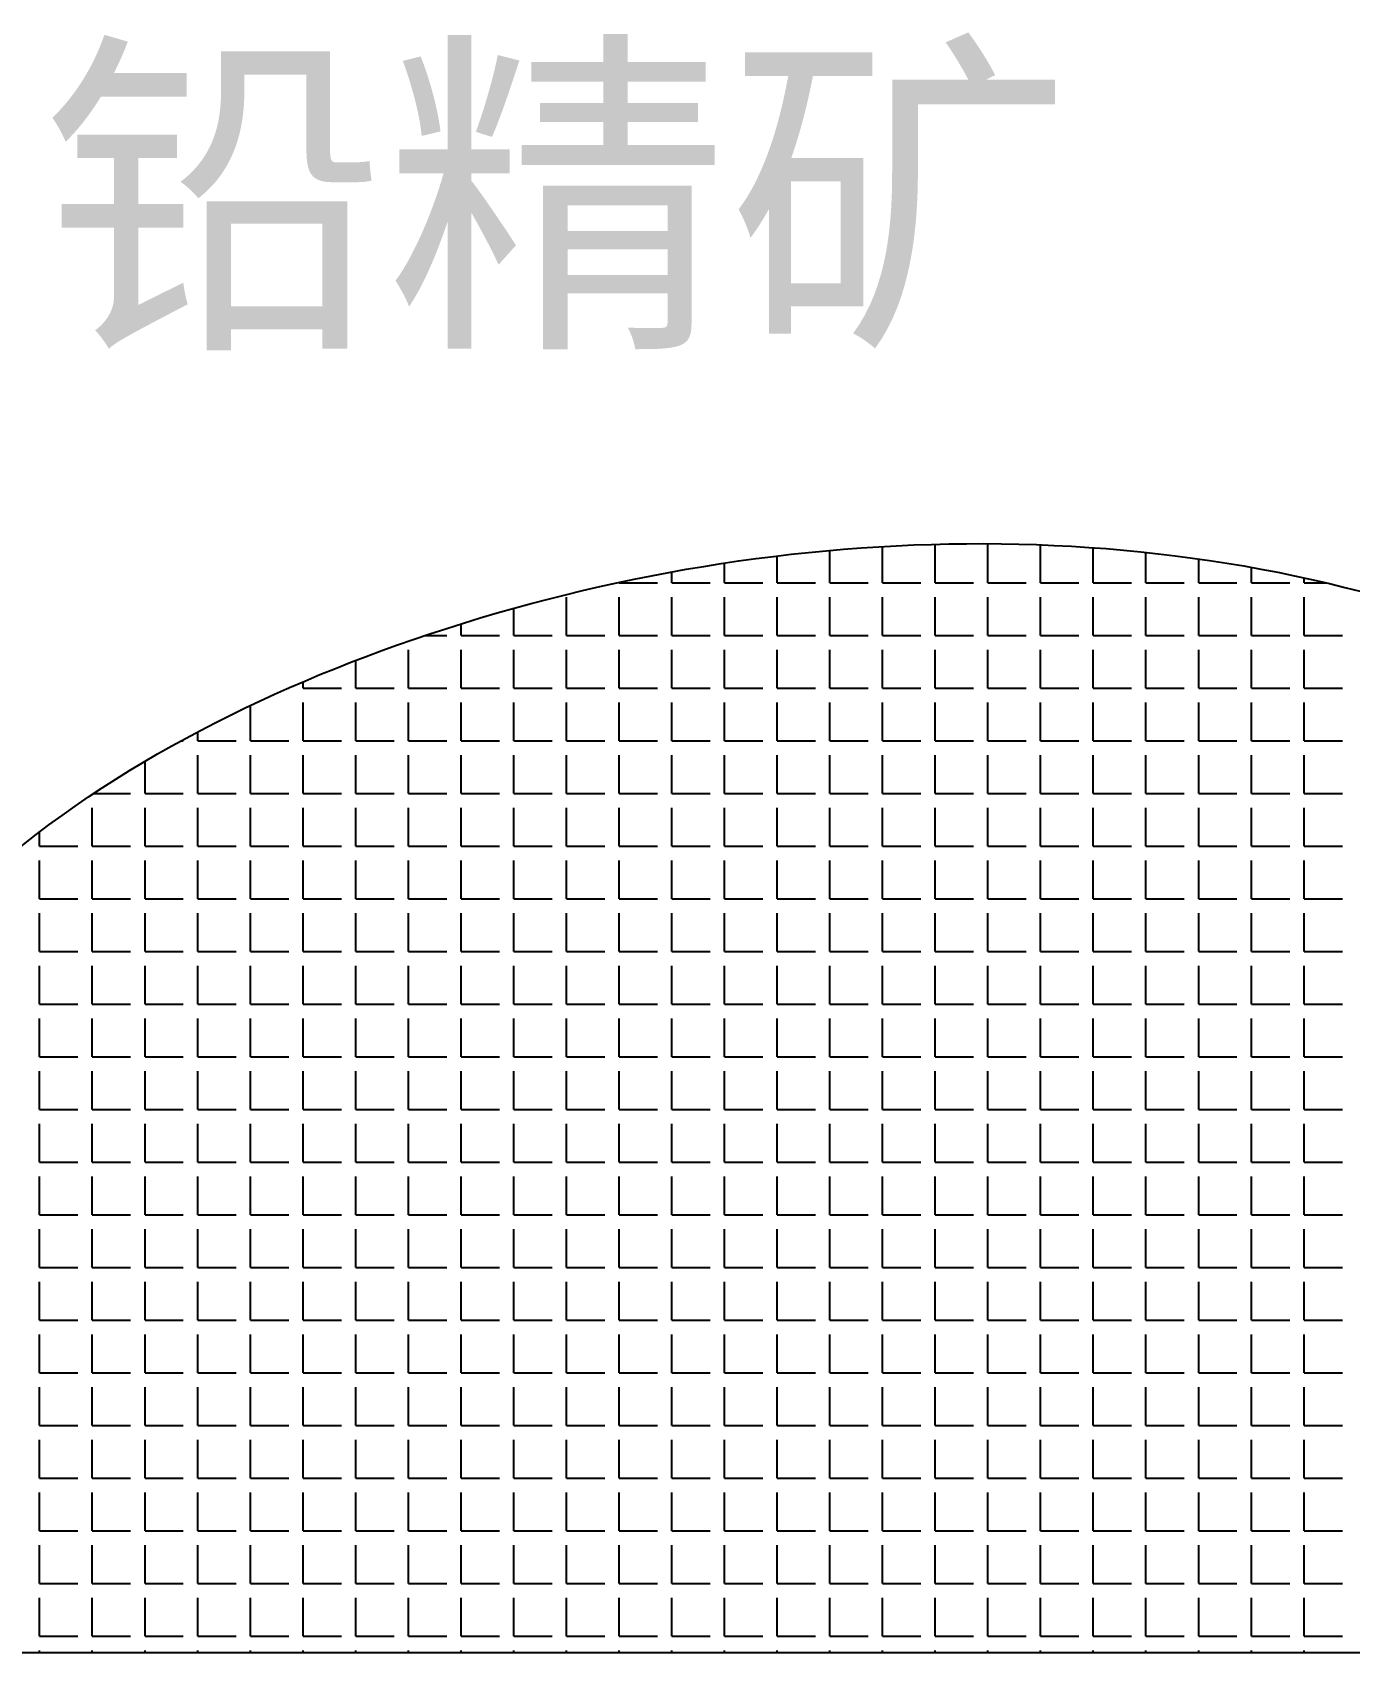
# Model space of a CAD drawing. Header units: millimetres. Extents: x 3322 to 3742, y 971 to 1565.
# Drawn here: x 3531.62 to 3549.72, y 1067.12 to 1089.4 of the extents above; entities that cross this region are included whole.
import ezdxf

# ---------------------------------------------------------------- set-up
doc = ezdxf.new("R2010")
doc.units = ezdxf.units.MM
doc.layers.add('设备', color=7, linetype='Continuous')
doc.styles.get("Standard").update_dxf_attribs({"font": 'arial.ttf'})

msp = doc.modelspace()

# ---------------------------------------------------------------- linework, layer by layer
at = {"layer": '设备'}
for p, q in [((3542.581, 1081.831), (3542.581, 1082.276)), ((3543.305, 1081.831), (3543.305, 1082.329)), ((3544.03, 1081.831), (3544.03, 1082.358)), ((3544.754, 1081.831), (3544.754, 1082.358)), ((3545.478, 1081.831), (3545.478, 1082.352)), ((3546.202, 1081.831), (3546.202, 1082.313)), ((3546.926, 1081.831), (3546.926, 1082.248)), ((3541.133, 1081.831), (3541.133, 1082.102)), ((3541.857, 1081.831), (3541.857, 1082.2)), ((3547.651, 1081.831), (3547.651, 1082.159)), ((3548.375, 1081.831), (3548.375, 1082.042)), ((3539.684, 1081.831), (3539.684, 1081.837)), ((3539.684, 1081.831), (3540.211, 1081.831)), ((3540.409, 1081.831), (3540.409, 1081.981)), ((3540.409, 1081.831), (3540.935, 1081.831)), ((3541.133, 1081.831), (3541.66, 1081.831)), ((3541.857, 1081.831), (3542.384, 1081.831)), ((3542.581, 1081.831), (3543.108, 1081.831)), ((3543.305, 1081.831), (3543.832, 1081.831)), ((3544.03, 1081.831), (3544.556, 1081.831)), ((3544.754, 1081.831), (3545.281, 1081.831)), ((3545.478, 1081.831), (3546.005, 1081.831)), ((3546.202, 1081.831), (3546.729, 1081.831)), ((3546.926, 1081.831), (3547.453, 1081.831)), ((3547.651, 1081.831), (3548.177, 1081.831)), ((3548.375, 1081.831), (3548.902, 1081.831)), ((3549.099, 1081.831), (3549.099, 1081.898)), ((3549.099, 1081.831), (3549.397, 1081.831)), ((3538.96, 1081.107), (3538.96, 1081.634)), ((3539.684, 1081.107), (3539.684, 1081.634)), ((3540.409, 1081.107), (3540.409, 1081.634)), ((3541.133, 1081.107), (3541.133, 1081.634)), ((3541.857, 1081.107), (3541.857, 1081.634)), ((3542.581, 1081.107), (3542.581, 1081.634)), ((3543.305, 1081.107), (3543.305, 1081.634)), ((3544.03, 1081.107), (3544.03, 1081.634)), ((3544.754, 1081.107), (3544.754, 1081.634)), ((3545.478, 1081.107), (3545.478, 1081.634)), ((3546.202, 1081.107), (3546.202, 1081.634)), ((3546.926, 1081.107), (3546.926, 1081.634)), ((3547.651, 1081.107), (3547.651, 1081.634)), ((3548.375, 1081.107), (3548.375, 1081.634)), ((3549.099, 1081.107), (3549.099, 1081.634)), ((3538.236, 1081.107), (3538.236, 1081.48)), ((3537.512, 1081.107), (3537.512, 1081.266)), ((3536.788, 1080.383), (3536.788, 1080.909)), ((3537.019, 1081.107), (3537.314, 1081.107)), ((3537.512, 1081.107), (3538.039, 1081.107)), ((3537.512, 1080.383), (3537.512, 1080.909)), ((3538.236, 1081.107), (3538.763, 1081.107)), ((3538.236, 1080.383), (3538.236, 1080.909)), ((3538.96, 1081.107), (3539.487, 1081.107)), ((3538.96, 1080.383), (3538.96, 1080.909)), ((3539.684, 1081.107), (3540.211, 1081.107)), ((3539.684, 1080.383), (3539.684, 1080.909)), ((3540.409, 1081.107), (3540.935, 1081.107)), ((3540.409, 1080.383), (3540.409, 1080.909)), ((3541.133, 1081.107), (3541.66, 1081.107)), ((3541.133, 1080.383), (3541.133, 1080.909)), ((3541.857, 1081.107), (3542.384, 1081.107)), ((3541.857, 1080.383), (3541.857, 1080.909)), ((3542.581, 1081.107), (3543.108, 1081.107)), ((3542.581, 1080.383), (3542.581, 1080.909)), ((3543.305, 1081.107), (3543.832, 1081.107)), ((3543.305, 1080.383), (3543.305, 1080.909)), ((3544.03, 1081.107), (3544.556, 1081.107)), ((3544.03, 1080.383), (3544.03, 1080.909)), ((3544.754, 1081.107), (3545.281, 1081.107)), ((3544.754, 1080.383), (3544.754, 1080.909)), ((3545.478, 1081.107), (3546.005, 1081.107)), ((3545.478, 1080.383), (3545.478, 1080.909)), ((3546.202, 1081.107), (3546.729, 1081.107)), ((3546.202, 1080.383), (3546.202, 1080.909)), ((3546.926, 1081.107), (3547.453, 1081.107)), ((3546.926, 1080.383), (3546.926, 1080.909)), ((3547.651, 1081.107), (3548.177, 1081.107)), ((3547.651, 1080.383), (3547.651, 1080.909)), ((3548.375, 1081.107), (3548.902, 1081.107)), ((3548.375, 1080.383), (3548.375, 1080.909)), ((3549.099, 1081.107), (3549.626, 1081.107)), ((3549.099, 1080.383), (3549.099, 1080.909)), ((3536.063, 1080.383), (3536.063, 1080.763)), ((3535.339, 1080.383), (3535.339, 1080.47)), ((3535.138, 1080.383), (3535.142, 1080.383)), ((3535.339, 1080.383), (3535.866, 1080.383)), ((3536.063, 1080.383), (3536.59, 1080.383)), ((3536.788, 1080.383), (3537.314, 1080.383)), ((3537.512, 1080.383), (3538.039, 1080.383)), ((3538.236, 1080.383), (3538.763, 1080.383)), ((3538.96, 1080.383), (3539.487, 1080.383)), ((3539.684, 1080.383), (3540.211, 1080.383)), ((3540.409, 1080.383), (3540.935, 1080.383)), ((3541.133, 1080.383), (3541.66, 1080.383)), ((3541.857, 1080.383), (3542.384, 1080.383)), ((3542.581, 1080.383), (3543.108, 1080.383)), ((3543.305, 1080.383), (3543.832, 1080.383)), ((3544.03, 1080.383), (3544.556, 1080.383)), ((3544.754, 1080.383), (3545.281, 1080.383)), ((3545.478, 1080.383), (3546.005, 1080.383)), ((3546.202, 1080.383), (3546.729, 1080.383)), ((3546.926, 1080.383), (3547.453, 1080.383)), ((3547.651, 1080.383), (3548.177, 1080.383)), ((3548.375, 1080.383), (3548.902, 1080.383)), ((3549.099, 1080.383), (3549.626, 1080.383)), ((3534.615, 1079.658), (3534.615, 1080.144)), ((3535.339, 1079.658), (3535.339, 1080.185)), ((3536.063, 1079.658), (3536.063, 1080.185)), ((3536.788, 1079.658), (3536.788, 1080.185)), ((3537.512, 1079.658), (3537.512, 1080.185)), ((3538.236, 1079.658), (3538.236, 1080.185)), ((3538.96, 1079.658), (3538.96, 1080.185)), ((3539.684, 1079.658), (3539.684, 1080.185)), ((3540.409, 1079.658), (3540.409, 1080.185)), ((3541.133, 1079.658), (3541.133, 1080.185)), ((3541.857, 1079.658), (3541.857, 1080.185)), ((3542.581, 1079.658), (3542.581, 1080.185)), ((3543.305, 1079.658), (3543.305, 1080.185)), ((3544.03, 1079.658), (3544.03, 1080.185)), ((3544.754, 1079.658), (3544.754, 1080.185)), ((3545.478, 1079.658), (3545.478, 1080.185)), ((3546.202, 1079.658), (3546.202, 1080.185)), ((3546.926, 1079.658), (3546.926, 1080.185)), ((3547.651, 1079.658), (3547.651, 1080.185)), ((3548.375, 1079.658), (3548.375, 1080.185)), ((3549.099, 1079.658), (3549.099, 1080.185)), ((3533.891, 1079.658), (3533.891, 1079.781)), ((3533.662, 1079.658), (3533.693, 1079.658)), ((3533.891, 1079.658), (3534.418, 1079.658)), ((3534.615, 1079.658), (3535.142, 1079.658)), ((3535.339, 1079.658), (3535.866, 1079.658)), ((3536.063, 1079.658), (3536.59, 1079.658)), ((3536.788, 1079.658), (3537.314, 1079.658)), ((3537.512, 1079.658), (3538.039, 1079.658)), ((3538.236, 1079.658), (3538.763, 1079.658)), ((3538.96, 1079.658), (3539.487, 1079.658)), ((3539.684, 1079.658), (3540.211, 1079.658)), ((3540.409, 1079.658), (3540.935, 1079.658)), ((3541.133, 1079.658), (3541.66, 1079.658)), ((3541.857, 1079.658), (3542.384, 1079.658)), ((3542.581, 1079.658), (3543.108, 1079.658)), ((3543.305, 1079.658), (3543.832, 1079.658)), ((3544.03, 1079.658), (3544.556, 1079.658)), ((3544.754, 1079.658), (3545.281, 1079.658)), ((3545.478, 1079.658), (3546.005, 1079.658)), ((3546.202, 1079.658), (3546.729, 1079.658)), ((3546.926, 1079.658), (3547.453, 1079.658)), ((3547.651, 1079.658), (3548.177, 1079.658)), ((3548.375, 1079.658), (3548.902, 1079.658)), ((3549.099, 1079.658), (3549.626, 1079.658)), ((3533.167, 1078.934), (3533.167, 1079.376)), ((3533.891, 1078.934), (3533.891, 1079.461)), ((3534.615, 1078.934), (3534.615, 1079.461)), ((3535.339, 1078.934), (3535.339, 1079.461)), ((3536.063, 1078.934), (3536.063, 1079.461)), ((3536.788, 1078.934), (3536.788, 1079.461)), ((3537.512, 1078.934), (3537.512, 1079.461)), ((3538.236, 1078.934), (3538.236, 1079.461)), ((3538.96, 1078.934), (3538.96, 1079.461)), ((3539.684, 1078.934), (3539.684, 1079.461)), ((3540.409, 1078.934), (3540.409, 1079.461)), ((3541.133, 1078.934), (3541.133, 1079.461)), ((3541.857, 1078.934), (3541.857, 1079.461)), ((3542.581, 1078.934), (3542.581, 1079.461)), ((3543.305, 1078.934), (3543.305, 1079.461)), ((3544.03, 1078.934), (3544.03, 1079.461)), ((3544.754, 1078.934), (3544.754, 1079.461)), ((3545.478, 1078.934), (3545.478, 1079.461)), ((3546.202, 1078.934), (3546.202, 1079.461)), ((3546.926, 1078.934), (3546.926, 1079.461)), ((3547.651, 1078.934), (3547.651, 1079.461)), ((3548.375, 1078.934), (3548.375, 1079.461)), ((3549.099, 1078.934), (3549.099, 1079.461)), ((3532.462, 1078.934), (3532.969, 1078.934)), ((3533.167, 1078.934), (3533.693, 1078.934)), ((3533.891, 1078.934), (3534.418, 1078.934)), ((3534.615, 1078.934), (3535.142, 1078.934)), ((3535.339, 1078.934), (3535.866, 1078.934)), ((3536.063, 1078.934), (3536.59, 1078.934)), ((3536.788, 1078.934), (3537.314, 1078.934)), ((3537.512, 1078.934), (3538.039, 1078.934)), ((3538.236, 1078.934), (3538.763, 1078.934)), ((3538.96, 1078.934), (3539.487, 1078.934)), ((3539.684, 1078.934), (3540.211, 1078.934)), ((3540.409, 1078.934), (3540.935, 1078.934)), ((3541.133, 1078.934), (3541.66, 1078.934)), ((3541.857, 1078.934), (3542.384, 1078.934)), ((3542.581, 1078.934), (3543.108, 1078.934)), ((3543.305, 1078.934), (3543.832, 1078.934)), ((3544.03, 1078.934), (3544.556, 1078.934)), ((3544.754, 1078.934), (3545.281, 1078.934)), ((3545.478, 1078.934), (3546.005, 1078.934)), ((3546.202, 1078.934), (3546.729, 1078.934)), ((3546.926, 1078.934), (3547.453, 1078.934)), ((3547.651, 1078.934), (3548.177, 1078.934)), ((3548.375, 1078.934), (3548.902, 1078.934)), ((3549.099, 1078.934), (3549.626, 1078.934)), ((3532.442, 1078.21), (3532.442, 1078.737)), ((3533.167, 1078.21), (3533.167, 1078.737)), ((3533.891, 1078.21), (3533.891, 1078.737)), ((3534.615, 1078.21), (3534.615, 1078.737)), ((3535.339, 1078.21), (3535.339, 1078.737)), ((3536.063, 1078.21), (3536.063, 1078.737)), ((3536.788, 1078.21), (3536.788, 1078.737)), ((3537.512, 1078.21), (3537.512, 1078.737)), ((3538.236, 1078.21), (3538.236, 1078.737)), ((3538.96, 1078.21), (3538.96, 1078.737)), ((3539.684, 1078.21), (3539.684, 1078.737)), ((3540.409, 1078.21), (3540.409, 1078.737)), ((3541.133, 1078.21), (3541.133, 1078.737)), ((3541.857, 1078.21), (3541.857, 1078.737)), ((3542.581, 1078.21), (3542.581, 1078.737)), ((3543.305, 1078.21), (3543.305, 1078.737)), ((3544.03, 1078.21), (3544.03, 1078.737)), ((3544.754, 1078.21), (3544.754, 1078.737)), ((3545.478, 1078.21), (3545.478, 1078.737)), ((3546.202, 1078.21), (3546.202, 1078.737)), ((3546.926, 1078.21), (3546.926, 1078.737)), ((3547.651, 1078.21), (3547.651, 1078.737)), ((3548.375, 1078.21), (3548.375, 1078.737)), ((3549.099, 1078.21), (3549.099, 1078.737)), ((3531.718, 1078.21), (3531.718, 1078.406)), ((3531.718, 1078.21), (3532.245, 1078.21)), ((3531.718, 1077.486), (3531.718, 1078.012)), ((3532.442, 1078.21), (3532.969, 1078.21)), ((3532.442, 1077.486), (3532.442, 1078.012)), ((3533.167, 1078.21), (3533.693, 1078.21)), ((3533.167, 1077.486), (3533.167, 1078.012)), ((3533.891, 1078.21), (3534.418, 1078.21)), ((3533.891, 1077.486), (3533.891, 1078.012)), ((3534.615, 1078.21), (3535.142, 1078.21)), ((3534.615, 1077.486), (3534.615, 1078.012)), ((3535.339, 1078.21), (3535.866, 1078.21)), ((3535.339, 1077.486), (3535.339, 1078.012)), ((3536.063, 1078.21), (3536.59, 1078.21)), ((3536.063, 1077.486), (3536.063, 1078.012)), ((3536.788, 1078.21), (3537.314, 1078.21)), ((3536.788, 1077.486), (3536.788, 1078.012)), ((3537.512, 1078.21), (3538.039, 1078.21)), ((3537.512, 1077.486), (3537.512, 1078.012)), ((3538.236, 1078.21), (3538.763, 1078.21)), ((3538.236, 1077.486), (3538.236, 1078.012)), ((3538.96, 1078.21), (3539.487, 1078.21)), ((3538.96, 1077.486), (3538.96, 1078.012)), ((3539.684, 1078.21), (3540.211, 1078.21)), ((3539.684, 1077.486), (3539.684, 1078.012)), ((3540.409, 1078.21), (3540.935, 1078.21)), ((3540.409, 1077.486), (3540.409, 1078.012)), ((3541.133, 1078.21), (3541.66, 1078.21)), ((3541.133, 1077.486), (3541.133, 1078.012)), ((3541.857, 1078.21), (3542.384, 1078.21)), ((3541.857, 1077.486), (3541.857, 1078.012)), ((3542.581, 1078.21), (3543.108, 1078.21)), ((3542.581, 1077.486), (3542.581, 1078.012)), ((3543.305, 1078.21), (3543.832, 1078.21)), ((3543.305, 1077.486), (3543.305, 1078.012)), ((3544.03, 1078.21), (3544.556, 1078.21)), ((3544.03, 1077.486), (3544.03, 1078.012)), ((3544.754, 1078.21), (3545.281, 1078.21)), ((3544.754, 1077.486), (3544.754, 1078.012)), ((3545.478, 1078.21), (3546.005, 1078.21)), ((3545.478, 1077.486), (3545.478, 1078.012)), ((3546.202, 1078.21), (3546.729, 1078.21)), ((3546.202, 1077.486), (3546.202, 1078.012)), ((3546.926, 1078.21), (3547.453, 1078.21)), ((3546.926, 1077.486), (3546.926, 1078.012)), ((3547.651, 1078.21), (3548.177, 1078.21)), ((3547.651, 1077.486), (3547.651, 1078.012)), ((3548.375, 1078.21), (3548.902, 1078.21)), ((3548.375, 1077.486), (3548.375, 1078.012)), ((3549.099, 1078.21), (3549.626, 1078.21)), ((3549.099, 1077.486), (3549.099, 1078.012)), ((3531.718, 1077.486), (3532.245, 1077.486)), ((3532.442, 1077.486), (3532.969, 1077.486)), ((3533.167, 1077.486), (3533.693, 1077.486)), ((3533.891, 1077.486), (3534.418, 1077.486)), ((3534.615, 1077.486), (3535.142, 1077.486)), ((3535.339, 1077.486), (3535.866, 1077.486)), ((3536.063, 1077.486), (3536.59, 1077.486)), ((3536.788, 1077.486), (3537.314, 1077.486)), ((3537.512, 1077.486), (3538.039, 1077.486)), ((3538.236, 1077.486), (3538.763, 1077.486)), ((3538.96, 1077.486), (3539.487, 1077.486)), ((3539.684, 1077.486), (3540.211, 1077.486)), ((3540.409, 1077.486), (3540.935, 1077.486)), ((3541.133, 1077.486), (3541.66, 1077.486)), ((3541.857, 1077.486), (3542.384, 1077.486)), ((3542.581, 1077.486), (3543.108, 1077.486)), ((3543.305, 1077.486), (3543.832, 1077.486)), ((3544.03, 1077.486), (3544.556, 1077.486)), ((3544.754, 1077.486), (3545.281, 1077.486)), ((3545.478, 1077.486), (3546.005, 1077.486)), ((3546.202, 1077.486), (3546.729, 1077.486)), ((3546.926, 1077.486), (3547.453, 1077.486)), ((3547.651, 1077.486), (3548.177, 1077.486)), ((3548.375, 1077.486), (3548.902, 1077.486)), ((3549.099, 1077.486), (3549.626, 1077.486)), ((3531.718, 1076.762), (3531.718, 1077.288)), ((3532.442, 1076.762), (3532.442, 1077.288)), ((3533.167, 1076.762), (3533.167, 1077.288)), ((3533.891, 1076.762), (3533.891, 1077.288)), ((3534.615, 1076.762), (3534.615, 1077.288)), ((3535.339, 1076.762), (3535.339, 1077.288)), ((3536.063, 1076.762), (3536.063, 1077.288)), ((3536.788, 1076.762), (3536.788, 1077.288)), ((3537.512, 1076.762), (3537.512, 1077.288)), ((3538.236, 1076.762), (3538.236, 1077.288)), ((3538.96, 1076.762), (3538.96, 1077.288)), ((3539.684, 1076.762), (3539.684, 1077.288)), ((3540.409, 1076.762), (3540.409, 1077.288)), ((3541.133, 1076.762), (3541.133, 1077.288)), ((3541.857, 1076.762), (3541.857, 1077.288)), ((3542.581, 1076.762), (3542.581, 1077.288)), ((3543.305, 1076.762), (3543.305, 1077.288)), ((3544.03, 1076.762), (3544.03, 1077.288)), ((3544.754, 1076.762), (3544.754, 1077.288)), ((3545.478, 1076.762), (3545.478, 1077.288)), ((3546.202, 1076.762), (3546.202, 1077.288)), ((3546.926, 1076.762), (3546.926, 1077.288)), ((3547.651, 1076.762), (3547.651, 1077.288)), ((3548.375, 1076.762), (3548.375, 1077.288)), ((3549.099, 1076.762), (3549.099, 1077.288)), ((3531.718, 1076.762), (3532.245, 1076.762)), ((3532.442, 1076.762), (3532.969, 1076.762)), ((3533.167, 1076.762), (3533.693, 1076.762)), ((3533.891, 1076.762), (3534.418, 1076.762)), ((3534.615, 1076.762), (3535.142, 1076.762)), ((3535.339, 1076.762), (3535.866, 1076.762)), ((3536.063, 1076.762), (3536.59, 1076.762)), ((3536.788, 1076.762), (3537.314, 1076.762)), ((3537.512, 1076.762), (3538.039, 1076.762)), ((3538.236, 1076.762), (3538.763, 1076.762)), ((3538.96, 1076.762), (3539.487, 1076.762)), ((3539.684, 1076.762), (3540.211, 1076.762)), ((3540.409, 1076.762), (3540.935, 1076.762)), ((3541.133, 1076.762), (3541.66, 1076.762)), ((3541.857, 1076.762), (3542.384, 1076.762)), ((3542.581, 1076.762), (3543.108, 1076.762)), ((3543.305, 1076.762), (3543.832, 1076.762)), ((3544.03, 1076.762), (3544.556, 1076.762)), ((3544.754, 1076.762), (3545.281, 1076.762)), ((3545.478, 1076.762), (3546.005, 1076.762)), ((3546.202, 1076.762), (3546.729, 1076.762)), ((3546.926, 1076.762), (3547.453, 1076.762)), ((3547.651, 1076.762), (3548.177, 1076.762)), ((3548.375, 1076.762), (3548.902, 1076.762)), ((3549.099, 1076.762), (3549.626, 1076.762)), ((3531.718, 1076.037), (3531.718, 1076.564)), ((3532.442, 1076.037), (3532.442, 1076.564)), ((3533.167, 1076.037), (3533.167, 1076.564)), ((3533.891, 1076.037), (3533.891, 1076.564)), ((3534.615, 1076.037), (3534.615, 1076.564)), ((3535.339, 1076.037), (3535.339, 1076.564)), ((3536.063, 1076.037), (3536.063, 1076.564)), ((3536.788, 1076.037), (3536.788, 1076.564)), ((3537.512, 1076.037), (3537.512, 1076.564)), ((3538.236, 1076.037), (3538.236, 1076.564)), ((3538.96, 1076.037), (3538.96, 1076.564)), ((3539.684, 1076.037), (3539.684, 1076.564)), ((3540.409, 1076.037), (3540.409, 1076.564)), ((3541.133, 1076.037), (3541.133, 1076.564)), ((3541.857, 1076.037), (3541.857, 1076.564)), ((3542.581, 1076.037), (3542.581, 1076.564)), ((3543.305, 1076.037), (3543.305, 1076.564)), ((3544.03, 1076.037), (3544.03, 1076.564)), ((3544.754, 1076.037), (3544.754, 1076.564)), ((3545.478, 1076.037), (3545.478, 1076.564)), ((3546.202, 1076.037), (3546.202, 1076.564)), ((3546.926, 1076.037), (3546.926, 1076.564)), ((3547.651, 1076.037), (3547.651, 1076.564)), ((3548.375, 1076.037), (3548.375, 1076.564)), ((3549.099, 1076.037), (3549.099, 1076.564)), ((3531.718, 1076.037), (3532.245, 1076.037)), ((3532.442, 1076.037), (3532.969, 1076.037)), ((3533.167, 1076.037), (3533.693, 1076.037)), ((3533.891, 1076.037), (3534.418, 1076.037)), ((3534.615, 1076.037), (3535.142, 1076.037)), ((3535.339, 1076.037), (3535.866, 1076.037)), ((3536.063, 1076.037), (3536.59, 1076.037)), ((3536.788, 1076.037), (3537.314, 1076.037)), ((3537.512, 1076.037), (3538.039, 1076.037)), ((3538.236, 1076.037), (3538.763, 1076.037)), ((3538.96, 1076.037), (3539.487, 1076.037)), ((3539.684, 1076.037), (3540.211, 1076.037)), ((3540.409, 1076.037), (3540.935, 1076.037)), ((3541.133, 1076.037), (3541.66, 1076.037)), ((3541.857, 1076.037), (3542.384, 1076.037)), ((3542.581, 1076.037), (3543.108, 1076.037)), ((3543.305, 1076.037), (3543.832, 1076.037)), ((3544.03, 1076.037), (3544.556, 1076.037)), ((3544.754, 1076.037), (3545.281, 1076.037)), ((3545.478, 1076.037), (3546.005, 1076.037)), ((3546.202, 1076.037), (3546.729, 1076.037)), ((3546.926, 1076.037), (3547.453, 1076.037)), ((3547.651, 1076.037), (3548.177, 1076.037)), ((3548.375, 1076.037), (3548.902, 1076.037)), ((3549.099, 1076.037), (3549.626, 1076.037)), ((3531.718, 1075.313), (3531.718, 1075.84)), ((3532.442, 1075.313), (3532.442, 1075.84)), ((3533.167, 1075.313), (3533.167, 1075.84)), ((3533.891, 1075.313), (3533.891, 1075.84)), ((3534.615, 1075.313), (3534.615, 1075.84)), ((3535.339, 1075.313), (3535.339, 1075.84)), ((3536.063, 1075.313), (3536.063, 1075.84)), ((3536.788, 1075.313), (3536.788, 1075.84)), ((3537.512, 1075.313), (3537.512, 1075.84)), ((3538.236, 1075.313), (3538.236, 1075.84)), ((3538.96, 1075.313), (3538.96, 1075.84)), ((3539.684, 1075.313), (3539.684, 1075.84)), ((3540.409, 1075.313), (3540.409, 1075.84)), ((3541.133, 1075.313), (3541.133, 1075.84)), ((3541.857, 1075.313), (3541.857, 1075.84)), ((3542.581, 1075.313), (3542.581, 1075.84)), ((3543.305, 1075.313), (3543.305, 1075.84)), ((3544.03, 1075.313), (3544.03, 1075.84)), ((3544.754, 1075.313), (3544.754, 1075.84)), ((3545.478, 1075.313), (3545.478, 1075.84)), ((3546.202, 1075.313), (3546.202, 1075.84)), ((3546.926, 1075.313), (3546.926, 1075.84)), ((3547.651, 1075.313), (3547.651, 1075.84)), ((3548.375, 1075.313), (3548.375, 1075.84)), ((3549.099, 1075.313), (3549.099, 1075.84)), ((3531.718, 1075.313), (3532.245, 1075.313)), ((3531.718, 1074.589), (3531.718, 1075.116)), ((3532.442, 1075.313), (3532.969, 1075.313)), ((3532.442, 1074.589), (3532.442, 1075.116)), ((3533.167, 1075.313), (3533.693, 1075.313)), ((3533.167, 1074.589), (3533.167, 1075.116)), ((3533.891, 1075.313), (3534.418, 1075.313)), ((3533.891, 1074.589), (3533.891, 1075.116)), ((3534.615, 1075.313), (3535.142, 1075.313)), ((3534.615, 1074.589), (3534.615, 1075.116)), ((3535.339, 1075.313), (3535.866, 1075.313)), ((3535.339, 1074.589), (3535.339, 1075.116)), ((3536.063, 1075.313), (3536.59, 1075.313)), ((3536.063, 1074.589), (3536.063, 1075.116)), ((3536.788, 1075.313), (3537.314, 1075.313)), ((3536.788, 1074.589), (3536.788, 1075.116)), ((3537.512, 1075.313), (3538.039, 1075.313)), ((3537.512, 1074.589), (3537.512, 1075.116)), ((3538.236, 1075.313), (3538.763, 1075.313)), ((3538.236, 1074.589), (3538.236, 1075.116)), ((3538.96, 1075.313), (3539.487, 1075.313)), ((3538.96, 1074.589), (3538.96, 1075.116)), ((3539.684, 1075.313), (3540.211, 1075.313)), ((3539.684, 1074.589), (3539.684, 1075.116)), ((3540.409, 1075.313), (3540.935, 1075.313)), ((3540.409, 1074.589), (3540.409, 1075.116)), ((3541.133, 1075.313), (3541.66, 1075.313)), ((3541.133, 1074.589), (3541.133, 1075.116)), ((3541.857, 1075.313), (3542.384, 1075.313)), ((3541.857, 1074.589), (3541.857, 1075.116)), ((3542.581, 1075.313), (3543.108, 1075.313)), ((3542.581, 1074.589), (3542.581, 1075.116)), ((3543.305, 1075.313), (3543.832, 1075.313)), ((3543.305, 1074.589), (3543.305, 1075.116)), ((3544.03, 1075.313), (3544.556, 1075.313)), ((3544.03, 1074.589), (3544.03, 1075.116)), ((3544.754, 1075.313), (3545.281, 1075.313)), ((3544.754, 1074.589), (3544.754, 1075.116)), ((3545.478, 1075.313), (3546.005, 1075.313)), ((3545.478, 1074.589), (3545.478, 1075.116)), ((3546.202, 1075.313), (3546.729, 1075.313)), ((3546.202, 1074.589), (3546.202, 1075.116)), ((3546.926, 1075.313), (3547.453, 1075.313)), ((3546.926, 1074.589), (3546.926, 1075.116)), ((3547.651, 1075.313), (3548.177, 1075.313)), ((3547.651, 1074.589), (3547.651, 1075.116)), ((3548.375, 1075.313), (3548.902, 1075.313)), ((3548.375, 1074.589), (3548.375, 1075.116)), ((3549.099, 1075.313), (3549.626, 1075.313)), ((3549.099, 1074.589), (3549.099, 1075.116)), ((3531.718, 1074.589), (3532.245, 1074.589)), ((3532.442, 1074.589), (3532.969, 1074.589)), ((3533.167, 1074.589), (3533.693, 1074.589)), ((3533.891, 1074.589), (3534.418, 1074.589)), ((3534.615, 1074.589), (3535.142, 1074.589)), ((3535.339, 1074.589), (3535.866, 1074.589)), ((3536.063, 1074.589), (3536.59, 1074.589)), ((3536.788, 1074.589), (3537.314, 1074.589)), ((3537.512, 1074.589), (3538.039, 1074.589)), ((3538.236, 1074.589), (3538.763, 1074.589)), ((3538.96, 1074.589), (3539.487, 1074.589)), ((3539.684, 1074.589), (3540.211, 1074.589)), ((3540.409, 1074.589), (3540.935, 1074.589)), ((3541.133, 1074.589), (3541.66, 1074.589)), ((3541.857, 1074.589), (3542.384, 1074.589)), ((3542.581, 1074.589), (3543.108, 1074.589)), ((3543.305, 1074.589), (3543.832, 1074.589)), ((3544.03, 1074.589), (3544.556, 1074.589)), ((3544.754, 1074.589), (3545.281, 1074.589)), ((3545.478, 1074.589), (3546.005, 1074.589)), ((3546.202, 1074.589), (3546.729, 1074.589)), ((3546.926, 1074.589), (3547.453, 1074.589)), ((3547.651, 1074.589), (3548.177, 1074.589)), ((3548.375, 1074.589), (3548.902, 1074.589)), ((3549.099, 1074.589), (3549.626, 1074.589)), ((3531.718, 1073.865), (3531.718, 1074.391)), ((3532.442, 1073.865), (3532.442, 1074.391)), ((3533.167, 1073.865), (3533.167, 1074.391)), ((3533.891, 1073.865), (3533.891, 1074.391)), ((3534.615, 1073.865), (3534.615, 1074.391)), ((3535.339, 1073.865), (3535.339, 1074.391)), ((3536.063, 1073.865), (3536.063, 1074.391)), ((3536.788, 1073.865), (3536.788, 1074.391)), ((3537.512, 1073.865), (3537.512, 1074.391)), ((3538.236, 1073.865), (3538.236, 1074.391)), ((3538.96, 1073.865), (3538.96, 1074.391)), ((3539.684, 1073.865), (3539.684, 1074.391)), ((3540.409, 1073.865), (3540.409, 1074.391)), ((3541.133, 1073.865), (3541.133, 1074.391)), ((3541.857, 1073.865), (3541.857, 1074.391)), ((3542.581, 1073.865), (3542.581, 1074.391)), ((3543.305, 1073.865), (3543.305, 1074.391)), ((3544.03, 1073.865), (3544.03, 1074.391)), ((3544.754, 1073.865), (3544.754, 1074.391)), ((3545.478, 1073.865), (3545.478, 1074.391)), ((3546.202, 1073.865), (3546.202, 1074.391)), ((3546.926, 1073.865), (3546.926, 1074.391)), ((3547.651, 1073.865), (3547.651, 1074.391)), ((3548.375, 1073.865), (3548.375, 1074.391)), ((3549.099, 1073.865), (3549.099, 1074.391)), ((3531.718, 1073.865), (3532.245, 1073.865)), ((3532.442, 1073.865), (3532.969, 1073.865)), ((3533.167, 1073.865), (3533.693, 1073.865)), ((3533.891, 1073.865), (3534.418, 1073.865)), ((3534.615, 1073.865), (3535.142, 1073.865)), ((3535.339, 1073.865), (3535.866, 1073.865)), ((3536.063, 1073.865), (3536.59, 1073.865)), ((3536.788, 1073.865), (3537.314, 1073.865)), ((3537.512, 1073.865), (3538.039, 1073.865)), ((3538.236, 1073.865), (3538.763, 1073.865)), ((3538.96, 1073.865), (3539.487, 1073.865)), ((3539.684, 1073.865), (3540.211, 1073.865)), ((3540.409, 1073.865), (3540.935, 1073.865)), ((3541.133, 1073.865), (3541.66, 1073.865)), ((3541.857, 1073.865), (3542.384, 1073.865)), ((3542.581, 1073.865), (3543.108, 1073.865)), ((3543.305, 1073.865), (3543.832, 1073.865)), ((3544.03, 1073.865), (3544.556, 1073.865)), ((3544.754, 1073.865), (3545.281, 1073.865)), ((3545.478, 1073.865), (3546.005, 1073.865)), ((3546.202, 1073.865), (3546.729, 1073.865)), ((3546.926, 1073.865), (3547.453, 1073.865)), ((3547.651, 1073.865), (3548.177, 1073.865)), ((3548.375, 1073.865), (3548.902, 1073.865)), ((3549.099, 1073.865), (3549.626, 1073.865)), ((3531.718, 1073.141), (3531.718, 1073.667)), ((3532.442, 1073.141), (3532.442, 1073.667)), ((3533.167, 1073.141), (3533.167, 1073.667)), ((3533.891, 1073.141), (3533.891, 1073.667)), ((3534.615, 1073.141), (3534.615, 1073.667)), ((3535.339, 1073.141), (3535.339, 1073.667)), ((3536.063, 1073.141), (3536.063, 1073.667)), ((3536.788, 1073.141), (3536.788, 1073.667)), ((3537.512, 1073.141), (3537.512, 1073.667)), ((3538.236, 1073.141), (3538.236, 1073.667)), ((3538.96, 1073.141), (3538.96, 1073.667)), ((3539.684, 1073.141), (3539.684, 1073.667)), ((3540.409, 1073.141), (3540.409, 1073.667)), ((3541.133, 1073.141), (3541.133, 1073.667)), ((3541.857, 1073.141), (3541.857, 1073.667)), ((3542.581, 1073.141), (3542.581, 1073.667)), ((3543.305, 1073.141), (3543.305, 1073.667)), ((3544.03, 1073.141), (3544.03, 1073.667)), ((3544.754, 1073.141), (3544.754, 1073.667)), ((3545.478, 1073.141), (3545.478, 1073.667)), ((3546.202, 1073.141), (3546.202, 1073.667)), ((3546.926, 1073.141), (3546.926, 1073.667)), ((3547.651, 1073.141), (3547.651, 1073.667)), ((3548.375, 1073.141), (3548.375, 1073.667)), ((3549.099, 1073.141), (3549.099, 1073.667)), ((3531.718, 1073.141), (3532.245, 1073.141)), ((3532.442, 1073.141), (3532.969, 1073.141)), ((3533.167, 1073.141), (3533.693, 1073.141)), ((3533.891, 1073.141), (3534.418, 1073.141)), ((3534.615, 1073.141), (3535.142, 1073.141)), ((3535.339, 1073.141), (3535.866, 1073.141)), ((3536.063, 1073.141), (3536.59, 1073.141)), ((3536.788, 1073.141), (3537.314, 1073.141)), ((3537.512, 1073.141), (3538.039, 1073.141)), ((3538.236, 1073.141), (3538.763, 1073.141)), ((3538.96, 1073.141), (3539.487, 1073.141)), ((3539.684, 1073.141), (3540.211, 1073.141)), ((3540.409, 1073.141), (3540.935, 1073.141)), ((3541.133, 1073.141), (3541.66, 1073.141)), ((3541.857, 1073.141), (3542.384, 1073.141)), ((3542.581, 1073.141), (3543.108, 1073.141)), ((3543.305, 1073.141), (3543.832, 1073.141)), ((3544.03, 1073.141), (3544.556, 1073.141)), ((3544.754, 1073.141), (3545.281, 1073.141)), ((3545.478, 1073.141), (3546.005, 1073.141)), ((3546.202, 1073.141), (3546.729, 1073.141)), ((3546.926, 1073.141), (3547.453, 1073.141)), ((3547.651, 1073.141), (3548.177, 1073.141)), ((3548.375, 1073.141), (3548.902, 1073.141)), ((3549.099, 1073.141), (3549.626, 1073.141)), ((3531.718, 1072.416), (3531.718, 1072.943)), ((3532.442, 1072.416), (3532.442, 1072.943)), ((3533.167, 1072.416), (3533.167, 1072.943)), ((3533.891, 1072.416), (3533.891, 1072.943)), ((3534.615, 1072.416), (3534.615, 1072.943)), ((3535.339, 1072.416), (3535.339, 1072.943)), ((3536.063, 1072.416), (3536.063, 1072.943)), ((3536.788, 1072.416), (3536.788, 1072.943)), ((3537.512, 1072.416), (3537.512, 1072.943)), ((3538.236, 1072.416), (3538.236, 1072.943)), ((3538.96, 1072.416), (3538.96, 1072.943)), ((3539.684, 1072.416), (3539.684, 1072.943)), ((3540.409, 1072.416), (3540.409, 1072.943)), ((3541.133, 1072.416), (3541.133, 1072.943)), ((3541.857, 1072.416), (3541.857, 1072.943)), ((3542.581, 1072.416), (3542.581, 1072.943)), ((3543.305, 1072.416), (3543.305, 1072.943)), ((3544.03, 1072.416), (3544.03, 1072.943)), ((3544.754, 1072.416), (3544.754, 1072.943)), ((3545.478, 1072.416), (3545.478, 1072.943)), ((3546.202, 1072.416), (3546.202, 1072.943)), ((3546.926, 1072.416), (3546.926, 1072.943)), ((3547.651, 1072.416), (3547.651, 1072.943)), ((3548.375, 1072.416), (3548.375, 1072.943)), ((3549.099, 1072.416), (3549.099, 1072.943)), ((3531.718, 1072.416), (3532.245, 1072.416)), ((3531.718, 1071.692), (3531.718, 1072.219)), ((3532.442, 1072.416), (3532.969, 1072.416)), ((3532.442, 1071.692), (3532.442, 1072.219)), ((3533.167, 1072.416), (3533.693, 1072.416)), ((3533.167, 1071.692), (3533.167, 1072.219)), ((3533.891, 1072.416), (3534.418, 1072.416)), ((3533.891, 1071.692), (3533.891, 1072.219)), ((3534.615, 1072.416), (3535.142, 1072.416)), ((3534.615, 1071.692), (3534.615, 1072.219)), ((3535.339, 1072.416), (3535.866, 1072.416)), ((3535.339, 1071.692), (3535.339, 1072.219)), ((3536.063, 1072.416), (3536.59, 1072.416)), ((3536.063, 1071.692), (3536.063, 1072.219)), ((3536.788, 1072.416), (3537.314, 1072.416)), ((3536.788, 1071.692), (3536.788, 1072.219)), ((3537.512, 1072.416), (3538.039, 1072.416)), ((3537.512, 1071.692), (3537.512, 1072.219)), ((3538.236, 1072.416), (3538.763, 1072.416)), ((3538.236, 1071.692), (3538.236, 1072.219)), ((3538.96, 1072.416), (3539.487, 1072.416)), ((3538.96, 1071.692), (3538.96, 1072.219)), ((3539.684, 1072.416), (3540.211, 1072.416)), ((3539.684, 1071.692), (3539.684, 1072.219)), ((3540.409, 1072.416), (3540.935, 1072.416)), ((3540.409, 1071.692), (3540.409, 1072.219)), ((3541.133, 1072.416), (3541.66, 1072.416)), ((3541.133, 1071.692), (3541.133, 1072.219)), ((3541.857, 1072.416), (3542.384, 1072.416)), ((3541.857, 1071.692), (3541.857, 1072.219)), ((3542.581, 1072.416), (3543.108, 1072.416)), ((3542.581, 1071.692), (3542.581, 1072.219)), ((3543.305, 1072.416), (3543.832, 1072.416)), ((3543.305, 1071.692), (3543.305, 1072.219)), ((3544.03, 1072.416), (3544.556, 1072.416)), ((3544.03, 1071.692), (3544.03, 1072.219)), ((3544.754, 1072.416), (3545.281, 1072.416)), ((3544.754, 1071.692), (3544.754, 1072.219)), ((3545.478, 1072.416), (3546.005, 1072.416)), ((3545.478, 1071.692), (3545.478, 1072.219)), ((3546.202, 1072.416), (3546.729, 1072.416)), ((3546.202, 1071.692), (3546.202, 1072.219)), ((3546.926, 1072.416), (3547.453, 1072.416)), ((3546.926, 1071.692), (3546.926, 1072.219)), ((3547.651, 1072.416), (3548.177, 1072.416)), ((3547.651, 1071.692), (3547.651, 1072.219)), ((3548.375, 1072.416), (3548.902, 1072.416)), ((3548.375, 1071.692), (3548.375, 1072.219)), ((3549.099, 1072.416), (3549.626, 1072.416)), ((3549.099, 1071.692), (3549.099, 1072.219)), ((3531.718, 1071.692), (3532.245, 1071.692)), ((3532.442, 1071.692), (3532.969, 1071.692)), ((3533.167, 1071.692), (3533.693, 1071.692)), ((3533.891, 1071.692), (3534.418, 1071.692)), ((3534.615, 1071.692), (3535.142, 1071.692)), ((3535.339, 1071.692), (3535.866, 1071.692)), ((3536.063, 1071.692), (3536.59, 1071.692)), ((3536.788, 1071.692), (3537.314, 1071.692)), ((3537.512, 1071.692), (3538.039, 1071.692)), ((3538.236, 1071.692), (3538.763, 1071.692)), ((3538.96, 1071.692), (3539.487, 1071.692)), ((3539.684, 1071.692), (3540.211, 1071.692)), ((3540.409, 1071.692), (3540.935, 1071.692)), ((3541.133, 1071.692), (3541.66, 1071.692)), ((3541.857, 1071.692), (3542.384, 1071.692)), ((3542.581, 1071.692), (3543.108, 1071.692)), ((3543.305, 1071.692), (3543.832, 1071.692)), ((3544.03, 1071.692), (3544.556, 1071.692)), ((3544.754, 1071.692), (3545.281, 1071.692)), ((3545.478, 1071.692), (3546.005, 1071.692)), ((3546.202, 1071.692), (3546.729, 1071.692)), ((3546.926, 1071.692), (3547.453, 1071.692)), ((3547.651, 1071.692), (3548.177, 1071.692)), ((3548.375, 1071.692), (3548.902, 1071.692)), ((3549.099, 1071.692), (3549.626, 1071.692)), ((3531.718, 1070.968), (3531.718, 1071.495)), ((3532.442, 1070.968), (3532.442, 1071.495)), ((3533.167, 1070.968), (3533.167, 1071.495)), ((3533.891, 1070.968), (3533.891, 1071.495)), ((3534.615, 1070.968), (3534.615, 1071.495)), ((3535.339, 1070.968), (3535.339, 1071.495)), ((3536.063, 1070.968), (3536.063, 1071.495)), ((3536.788, 1070.968), (3536.788, 1071.495)), ((3537.512, 1070.968), (3537.512, 1071.495)), ((3538.236, 1070.968), (3538.236, 1071.495)), ((3538.96, 1070.968), (3538.96, 1071.495)), ((3539.684, 1070.968), (3539.684, 1071.495)), ((3540.409, 1070.968), (3540.409, 1071.495)), ((3541.133, 1070.968), (3541.133, 1071.495)), ((3541.857, 1070.968), (3541.857, 1071.495)), ((3542.581, 1070.968), (3542.581, 1071.495)), ((3543.305, 1070.968), (3543.305, 1071.495)), ((3544.03, 1070.968), (3544.03, 1071.495)), ((3544.754, 1070.968), (3544.754, 1071.495)), ((3545.478, 1070.968), (3545.478, 1071.495)), ((3546.202, 1070.968), (3546.202, 1071.495)), ((3546.926, 1070.968), (3546.926, 1071.495)), ((3547.651, 1070.968), (3547.651, 1071.495)), ((3548.375, 1070.968), (3548.375, 1071.495)), ((3549.099, 1070.968), (3549.099, 1071.495)), ((3531.718, 1070.968), (3532.245, 1070.968)), ((3532.442, 1070.968), (3532.969, 1070.968)), ((3533.167, 1070.968), (3533.693, 1070.968)), ((3533.891, 1070.968), (3534.418, 1070.968)), ((3534.615, 1070.968), (3535.142, 1070.968)), ((3535.339, 1070.968), (3535.866, 1070.968)), ((3536.063, 1070.968), (3536.59, 1070.968)), ((3536.788, 1070.968), (3537.314, 1070.968)), ((3537.512, 1070.968), (3538.039, 1070.968)), ((3538.236, 1070.968), (3538.763, 1070.968)), ((3538.96, 1070.968), (3539.487, 1070.968)), ((3539.684, 1070.968), (3540.211, 1070.968)), ((3540.409, 1070.968), (3540.935, 1070.968)), ((3541.133, 1070.968), (3541.66, 1070.968)), ((3541.857, 1070.968), (3542.384, 1070.968)), ((3542.581, 1070.968), (3543.108, 1070.968)), ((3543.305, 1070.968), (3543.832, 1070.968)), ((3544.03, 1070.968), (3544.556, 1070.968)), ((3544.754, 1070.968), (3545.281, 1070.968)), ((3545.478, 1070.968), (3546.005, 1070.968)), ((3546.202, 1070.968), (3546.729, 1070.968)), ((3546.926, 1070.968), (3547.453, 1070.968)), ((3547.651, 1070.968), (3548.177, 1070.968)), ((3548.375, 1070.968), (3548.902, 1070.968)), ((3549.099, 1070.968), (3549.626, 1070.968)), ((3531.718, 1070.244), (3531.718, 1070.77)), ((3532.442, 1070.244), (3532.442, 1070.77)), ((3533.167, 1070.244), (3533.167, 1070.77)), ((3533.891, 1070.244), (3533.891, 1070.77)), ((3534.615, 1070.244), (3534.615, 1070.77)), ((3535.339, 1070.244), (3535.339, 1070.77)), ((3536.063, 1070.244), (3536.063, 1070.77)), ((3536.788, 1070.244), (3536.788, 1070.77)), ((3537.512, 1070.244), (3537.512, 1070.77)), ((3538.236, 1070.244), (3538.236, 1070.77)), ((3538.96, 1070.244), (3538.96, 1070.77)), ((3539.684, 1070.244), (3539.684, 1070.77)), ((3540.409, 1070.244), (3540.409, 1070.77)), ((3541.133, 1070.244), (3541.133, 1070.77)), ((3541.857, 1070.244), (3541.857, 1070.77)), ((3542.581, 1070.244), (3542.581, 1070.77)), ((3543.305, 1070.244), (3543.305, 1070.77)), ((3544.03, 1070.244), (3544.03, 1070.77)), ((3544.754, 1070.244), (3544.754, 1070.77)), ((3545.478, 1070.244), (3545.478, 1070.77)), ((3546.202, 1070.244), (3546.202, 1070.77)), ((3546.926, 1070.244), (3546.926, 1070.77)), ((3547.651, 1070.244), (3547.651, 1070.77)), ((3548.375, 1070.244), (3548.375, 1070.77)), ((3549.099, 1070.244), (3549.099, 1070.77)), ((3531.718, 1070.244), (3532.245, 1070.244)), ((3532.442, 1070.244), (3532.969, 1070.244)), ((3533.167, 1070.244), (3533.693, 1070.244)), ((3533.891, 1070.244), (3534.418, 1070.244)), ((3534.615, 1070.244), (3535.142, 1070.244)), ((3535.339, 1070.244), (3535.866, 1070.244)), ((3536.063, 1070.244), (3536.59, 1070.244)), ((3536.788, 1070.244), (3537.314, 1070.244)), ((3537.512, 1070.244), (3538.039, 1070.244)), ((3538.236, 1070.244), (3538.763, 1070.244)), ((3538.96, 1070.244), (3539.487, 1070.244)), ((3539.684, 1070.244), (3540.211, 1070.244)), ((3540.409, 1070.244), (3540.935, 1070.244)), ((3541.133, 1070.244), (3541.66, 1070.244)), ((3541.857, 1070.244), (3542.384, 1070.244)), ((3542.581, 1070.244), (3543.108, 1070.244)), ((3543.305, 1070.244), (3543.832, 1070.244)), ((3544.03, 1070.244), (3544.556, 1070.244)), ((3544.754, 1070.244), (3545.281, 1070.244)), ((3545.478, 1070.244), (3546.005, 1070.244)), ((3546.202, 1070.244), (3546.729, 1070.244)), ((3546.926, 1070.244), (3547.453, 1070.244)), ((3547.651, 1070.244), (3548.177, 1070.244)), ((3548.375, 1070.244), (3548.902, 1070.244)), ((3549.099, 1070.244), (3549.626, 1070.244)), ((3531.718, 1069.52), (3531.718, 1070.046)), ((3532.442, 1069.52), (3532.442, 1070.046)), ((3533.167, 1069.52), (3533.167, 1070.046)), ((3533.891, 1069.52), (3533.891, 1070.046)), ((3534.615, 1069.52), (3534.615, 1070.046)), ((3535.339, 1069.52), (3535.339, 1070.046)), ((3536.063, 1069.52), (3536.063, 1070.046)), ((3536.788, 1069.52), (3536.788, 1070.046)), ((3537.512, 1069.52), (3537.512, 1070.046)), ((3538.236, 1069.52), (3538.236, 1070.046)), ((3538.96, 1069.52), (3538.96, 1070.046)), ((3539.684, 1069.52), (3539.684, 1070.046)), ((3540.409, 1069.52), (3540.409, 1070.046)), ((3541.133, 1069.52), (3541.133, 1070.046)), ((3541.857, 1069.52), (3541.857, 1070.046)), ((3542.581, 1069.52), (3542.581, 1070.046)), ((3543.305, 1069.52), (3543.305, 1070.046)), ((3544.03, 1069.52), (3544.03, 1070.046)), ((3544.754, 1069.52), (3544.754, 1070.046)), ((3545.478, 1069.52), (3545.478, 1070.046)), ((3546.202, 1069.52), (3546.202, 1070.046)), ((3546.926, 1069.52), (3546.926, 1070.046)), ((3547.651, 1069.52), (3547.651, 1070.046)), ((3548.375, 1069.52), (3548.375, 1070.046)), ((3549.099, 1069.52), (3549.099, 1070.046)), ((3531.718, 1069.52), (3532.245, 1069.52)), ((3531.718, 1068.795), (3531.718, 1069.322)), ((3532.442, 1069.52), (3532.969, 1069.52)), ((3532.442, 1068.795), (3532.442, 1069.322)), ((3533.167, 1069.52), (3533.693, 1069.52)), ((3533.167, 1068.795), (3533.167, 1069.322)), ((3533.891, 1069.52), (3534.418, 1069.52)), ((3533.891, 1068.795), (3533.891, 1069.322)), ((3534.615, 1069.52), (3535.142, 1069.52)), ((3534.615, 1068.795), (3534.615, 1069.322)), ((3535.339, 1069.52), (3535.866, 1069.52)), ((3535.339, 1068.795), (3535.339, 1069.322)), ((3536.063, 1069.52), (3536.59, 1069.52)), ((3536.063, 1068.795), (3536.063, 1069.322)), ((3536.788, 1069.52), (3537.314, 1069.52)), ((3536.788, 1068.795), (3536.788, 1069.322)), ((3537.512, 1069.52), (3538.039, 1069.52)), ((3537.512, 1068.795), (3537.512, 1069.322)), ((3538.236, 1069.52), (3538.763, 1069.52)), ((3538.236, 1068.795), (3538.236, 1069.322)), ((3538.96, 1069.52), (3539.487, 1069.52)), ((3538.96, 1068.795), (3538.96, 1069.322)), ((3539.684, 1069.52), (3540.211, 1069.52)), ((3539.684, 1068.795), (3539.684, 1069.322)), ((3540.409, 1069.52), (3540.935, 1069.52)), ((3540.409, 1068.795), (3540.409, 1069.322)), ((3541.133, 1069.52), (3541.66, 1069.52)), ((3541.133, 1068.795), (3541.133, 1069.322)), ((3541.857, 1069.52), (3542.384, 1069.52)), ((3541.857, 1068.795), (3541.857, 1069.322)), ((3542.581, 1069.52), (3543.108, 1069.52)), ((3542.581, 1068.795), (3542.581, 1069.322)), ((3543.305, 1069.52), (3543.832, 1069.52)), ((3543.305, 1068.795), (3543.305, 1069.322)), ((3544.03, 1069.52), (3544.556, 1069.52)), ((3544.03, 1068.795), (3544.03, 1069.322)), ((3544.754, 1069.52), (3545.281, 1069.52)), ((3544.754, 1068.795), (3544.754, 1069.322)), ((3545.478, 1069.52), (3546.005, 1069.52)), ((3545.478, 1068.795), (3545.478, 1069.322)), ((3546.202, 1069.52), (3546.729, 1069.52)), ((3546.202, 1068.795), (3546.202, 1069.322)), ((3546.926, 1069.52), (3547.453, 1069.52)), ((3546.926, 1068.795), (3546.926, 1069.322)), ((3547.651, 1069.52), (3548.177, 1069.52)), ((3547.651, 1068.795), (3547.651, 1069.322)), ((3548.375, 1069.52), (3548.902, 1069.52)), ((3548.375, 1068.795), (3548.375, 1069.322)), ((3549.099, 1069.52), (3549.626, 1069.52)), ((3549.099, 1068.795), (3549.099, 1069.322)), ((3531.718, 1068.795), (3532.245, 1068.795)), ((3532.442, 1068.795), (3532.969, 1068.795)), ((3533.167, 1068.795), (3533.693, 1068.795)), ((3533.891, 1068.795), (3534.418, 1068.795)), ((3534.615, 1068.795), (3535.142, 1068.795)), ((3535.339, 1068.795), (3535.866, 1068.795)), ((3536.063, 1068.795), (3536.59, 1068.795)), ((3536.788, 1068.795), (3537.314, 1068.795)), ((3537.512, 1068.795), (3538.039, 1068.795)), ((3538.236, 1068.795), (3538.763, 1068.795)), ((3538.96, 1068.795), (3539.487, 1068.795)), ((3539.684, 1068.795), (3540.211, 1068.795)), ((3540.409, 1068.795), (3540.935, 1068.795)), ((3541.133, 1068.795), (3541.66, 1068.795)), ((3541.857, 1068.795), (3542.384, 1068.795)), ((3542.581, 1068.795), (3543.108, 1068.795)), ((3543.305, 1068.795), (3543.832, 1068.795)), ((3544.03, 1068.795), (3544.556, 1068.795)), ((3544.754, 1068.795), (3545.281, 1068.795)), ((3545.478, 1068.795), (3546.005, 1068.795)), ((3546.202, 1068.795), (3546.729, 1068.795)), ((3546.926, 1068.795), (3547.453, 1068.795)), ((3547.651, 1068.795), (3548.177, 1068.795)), ((3548.375, 1068.795), (3548.902, 1068.795)), ((3549.099, 1068.795), (3549.626, 1068.795)), ((3531.718, 1068.071), (3531.718, 1068.598)), ((3532.442, 1068.071), (3532.442, 1068.598)), ((3533.167, 1068.071), (3533.167, 1068.598)), ((3533.891, 1068.071), (3533.891, 1068.598)), ((3534.615, 1068.071), (3534.615, 1068.598)), ((3535.339, 1068.071), (3535.339, 1068.598)), ((3536.063, 1068.071), (3536.063, 1068.598)), ((3536.788, 1068.071), (3536.788, 1068.598)), ((3537.512, 1068.071), (3537.512, 1068.598)), ((3538.236, 1068.071), (3538.236, 1068.598)), ((3538.96, 1068.071), (3538.96, 1068.598)), ((3539.684, 1068.071), (3539.684, 1068.598)), ((3540.409, 1068.071), (3540.409, 1068.598)), ((3541.133, 1068.071), (3541.133, 1068.598)), ((3541.857, 1068.071), (3541.857, 1068.598)), ((3542.581, 1068.071), (3542.581, 1068.598)), ((3543.305, 1068.071), (3543.305, 1068.598)), ((3544.03, 1068.071), (3544.03, 1068.598)), ((3544.754, 1068.071), (3544.754, 1068.598)), ((3545.478, 1068.071), (3545.478, 1068.598)), ((3546.202, 1068.071), (3546.202, 1068.598)), ((3546.926, 1068.071), (3546.926, 1068.598)), ((3547.651, 1068.071), (3547.651, 1068.598)), ((3548.375, 1068.071), (3548.375, 1068.598)), ((3549.099, 1068.071), (3549.099, 1068.598)), ((3531.718, 1068.071), (3532.245, 1068.071)), ((3532.442, 1068.071), (3532.969, 1068.071)), ((3533.167, 1068.071), (3533.693, 1068.071)), ((3533.891, 1068.071), (3534.418, 1068.071)), ((3534.615, 1068.071), (3535.142, 1068.071)), ((3535.339, 1068.071), (3535.866, 1068.071)), ((3536.063, 1068.071), (3536.59, 1068.071)), ((3536.788, 1068.071), (3537.314, 1068.071)), ((3537.512, 1068.071), (3538.039, 1068.071)), ((3538.236, 1068.071), (3538.763, 1068.071)), ((3538.96, 1068.071), (3539.487, 1068.071)), ((3539.684, 1068.071), (3540.211, 1068.071)), ((3540.409, 1068.071), (3540.935, 1068.071)), ((3541.133, 1068.071), (3541.66, 1068.071)), ((3541.857, 1068.071), (3542.384, 1068.071)), ((3542.581, 1068.071), (3543.108, 1068.071)), ((3543.305, 1068.071), (3543.832, 1068.071)), ((3544.03, 1068.071), (3544.556, 1068.071)), ((3544.754, 1068.071), (3545.281, 1068.071)), ((3545.478, 1068.071), (3546.005, 1068.071)), ((3546.202, 1068.071), (3546.729, 1068.071)), ((3546.926, 1068.071), (3547.453, 1068.071)), ((3547.651, 1068.071), (3548.177, 1068.071)), ((3548.375, 1068.071), (3548.902, 1068.071)), ((3549.099, 1068.071), (3549.626, 1068.071)), ((3531.718, 1067.347), (3531.718, 1067.874)), ((3532.442, 1067.347), (3532.442, 1067.874)), ((3533.167, 1067.347), (3533.167, 1067.874)), ((3533.891, 1067.347), (3533.891, 1067.874)), ((3534.615, 1067.347), (3534.615, 1067.874)), ((3535.339, 1067.347), (3535.339, 1067.874)), ((3536.063, 1067.347), (3536.063, 1067.874)), ((3536.788, 1067.347), (3536.788, 1067.874)), ((3537.512, 1067.347), (3537.512, 1067.874)), ((3538.236, 1067.347), (3538.236, 1067.874)), ((3538.96, 1067.347), (3538.96, 1067.874)), ((3539.684, 1067.347), (3539.684, 1067.874)), ((3540.409, 1067.347), (3540.409, 1067.874)), ((3541.133, 1067.347), (3541.133, 1067.874)), ((3541.857, 1067.347), (3541.857, 1067.874)), ((3542.581, 1067.347), (3542.581, 1067.874)), ((3543.305, 1067.347), (3543.305, 1067.874)), ((3544.03, 1067.347), (3544.03, 1067.874)), ((3544.754, 1067.347), (3544.754, 1067.874)), ((3545.478, 1067.347), (3545.478, 1067.874)), ((3546.202, 1067.347), (3546.202, 1067.874)), ((3546.926, 1067.347), (3546.926, 1067.874)), ((3547.651, 1067.347), (3547.651, 1067.874)), ((3548.375, 1067.347), (3548.375, 1067.874)), ((3549.099, 1067.347), (3549.099, 1067.874)), ((3531.718, 1067.347), (3532.245, 1067.347)), ((3532.442, 1067.347), (3532.969, 1067.347)), ((3533.167, 1067.347), (3533.693, 1067.347)), ((3533.891, 1067.347), (3534.418, 1067.347)), ((3534.615, 1067.347), (3535.142, 1067.347)), ((3535.339, 1067.347), (3535.866, 1067.347)), ((3536.063, 1067.347), (3536.59, 1067.347)), ((3536.788, 1067.347), (3537.314, 1067.347)), ((3537.512, 1067.347), (3538.039, 1067.347)), ((3538.236, 1067.347), (3538.763, 1067.347)), ((3538.96, 1067.347), (3539.487, 1067.347)), ((3539.684, 1067.347), (3540.211, 1067.347)), ((3540.409, 1067.347), (3540.935, 1067.347)), ((3541.133, 1067.347), (3541.66, 1067.347)), ((3541.857, 1067.347), (3542.384, 1067.347)), ((3542.581, 1067.347), (3543.108, 1067.347)), ((3543.305, 1067.347), (3543.832, 1067.347)), ((3544.03, 1067.347), (3544.556, 1067.347)), ((3544.754, 1067.347), (3545.281, 1067.347)), ((3545.478, 1067.347), (3546.005, 1067.347)), ((3546.202, 1067.347), (3546.729, 1067.347)), ((3546.926, 1067.347), (3547.453, 1067.347)), ((3547.651, 1067.347), (3548.177, 1067.347)), ((3548.375, 1067.347), (3548.902, 1067.347)), ((3549.099, 1067.347), (3549.626, 1067.347)), ((3521.351, 1067.121), (3564.219, 1067.121)), ((3531.718, 1067.121), (3531.718, 1067.149)), ((3532.442, 1067.121), (3532.442, 1067.149)), ((3533.167, 1067.121), (3533.167, 1067.149)), ((3533.891, 1067.121), (3533.891, 1067.149)), ((3534.615, 1067.121), (3534.615, 1067.149)), ((3535.339, 1067.121), (3535.339, 1067.149)), ((3536.063, 1067.121), (3536.063, 1067.149)), ((3536.788, 1067.121), (3536.788, 1067.149)), ((3537.512, 1067.121), (3537.512, 1067.149)), ((3538.236, 1067.121), (3538.236, 1067.149)), ((3538.96, 1067.121), (3538.96, 1067.149)), ((3539.684, 1067.121), (3539.684, 1067.149)), ((3540.409, 1067.121), (3540.409, 1067.149)), ((3541.133, 1067.121), (3541.133, 1067.149)), ((3541.857, 1067.121), (3541.857, 1067.149)), ((3542.581, 1067.121), (3542.581, 1067.149)), ((3543.305, 1067.121), (3543.305, 1067.149)), ((3544.03, 1067.121), (3544.03, 1067.149)), ((3544.754, 1067.121), (3544.754, 1067.149)), ((3545.478, 1067.121), (3545.478, 1067.149)), ((3546.202, 1067.121), (3546.202, 1067.149)), ((3546.926, 1067.121), (3546.926, 1067.149)), ((3547.651, 1067.121), (3547.651, 1067.149)), ((3548.375, 1067.121), (3548.375, 1067.149)), ((3549.099, 1067.121), (3549.099, 1067.149))]:
    msp.add_line(p, q, dxfattribs=at)
msp.add_spline([(3526.876, 1072.634), (3530.659, 1077.514), (3536.855, 1081.051), (3551.902, 1081.051), (3558.275, 1077.337), (3560.93, 1075.399)], degree=3, dxfattribs=at)

# ---------------------------------------------------------------- texts
at = {"layer": '设备', "ltscale": 0.5, "insert": (3531.756, 1088.871), "char_height": 3.456, "width": 16.7808, "attachment_point": 1}
msp.add_mtext('{\\fSimSun|b0|i0|c134|p2;铅精矿}', dxfattribs=at)

doc.saveas('drawing.dxf')
